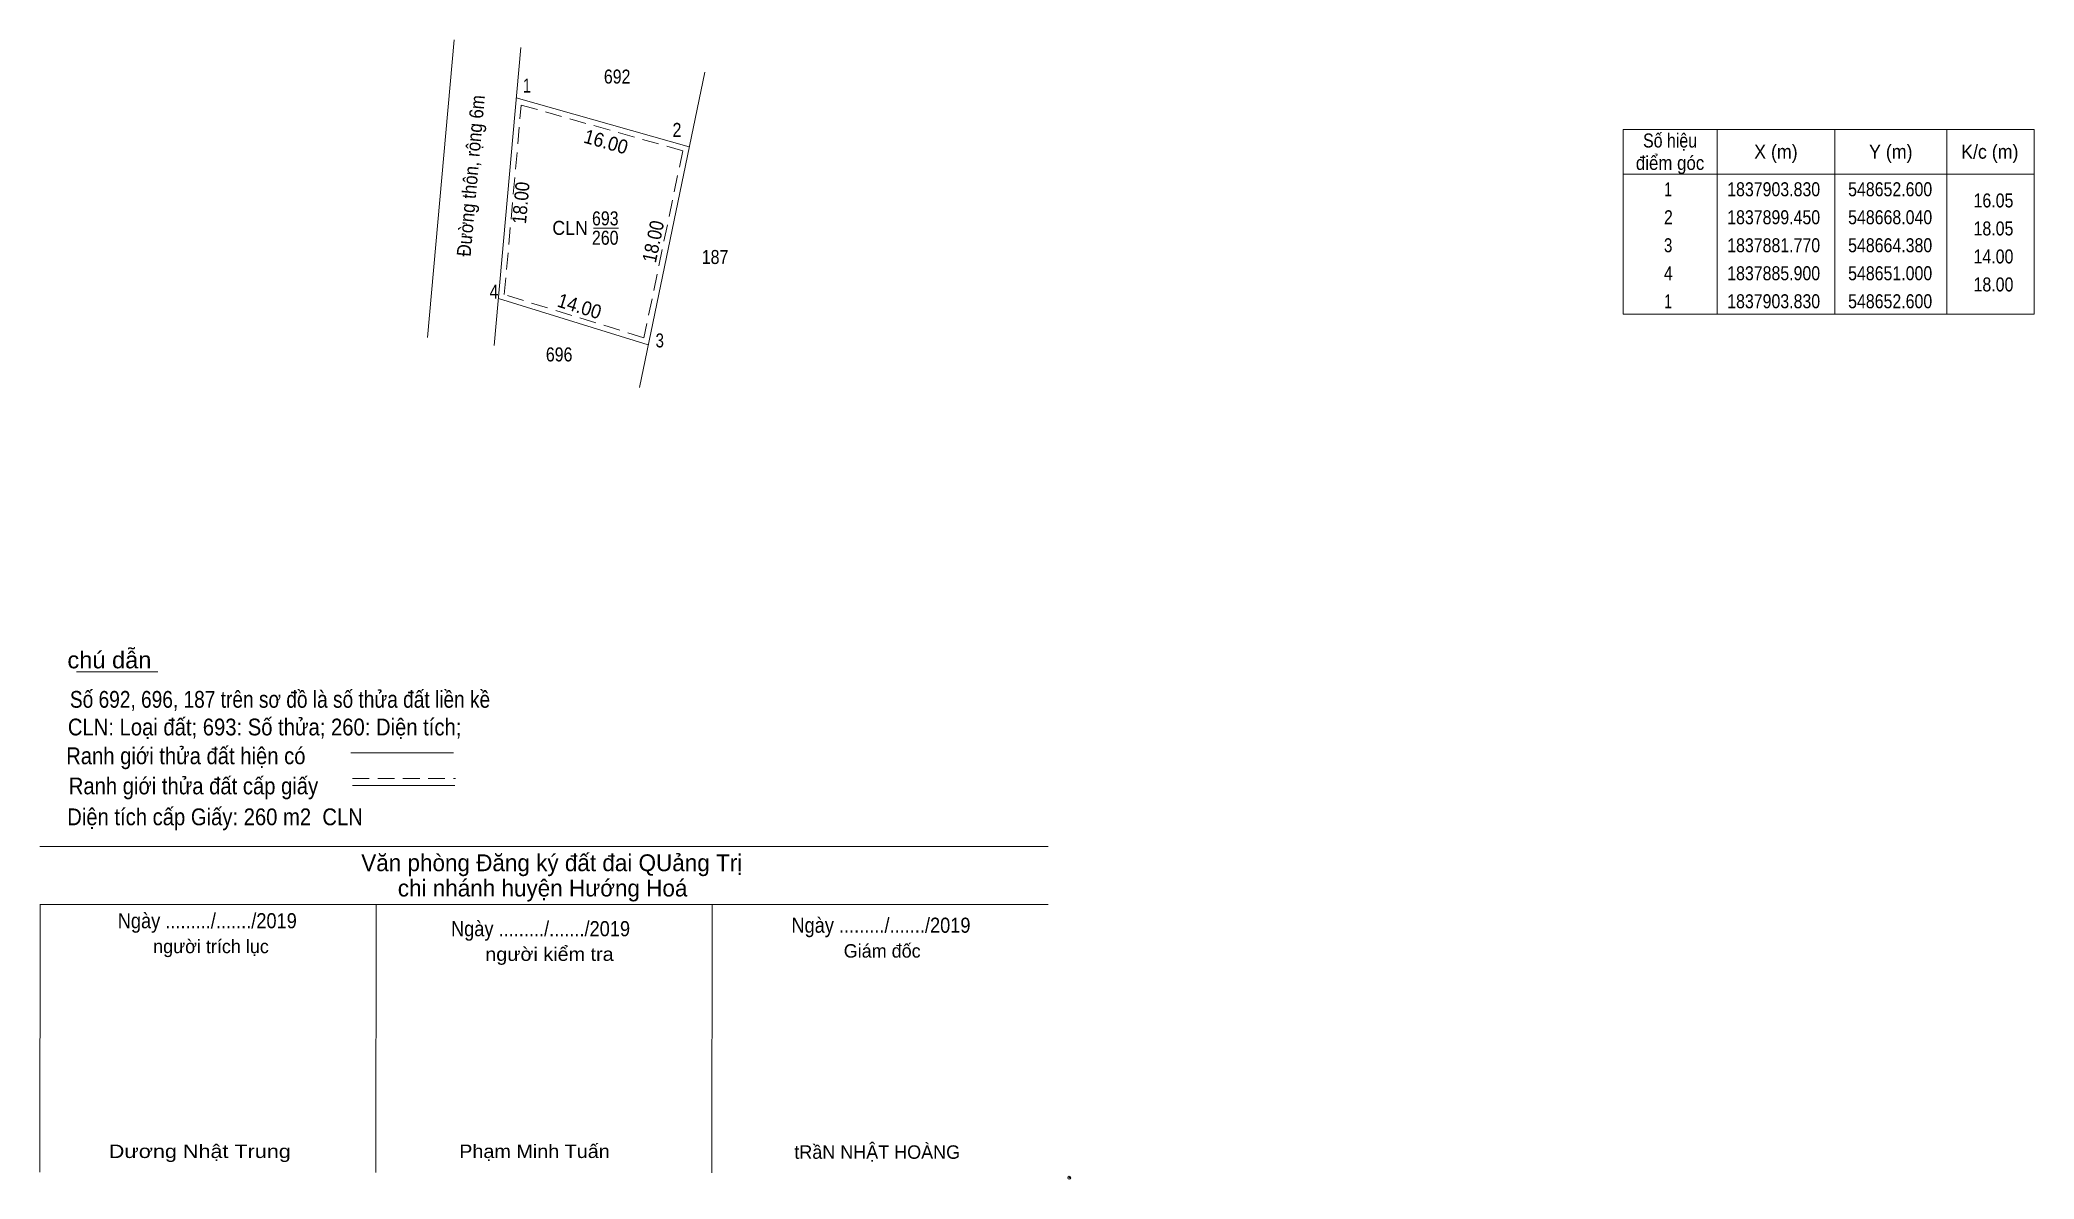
# Model space of a CAD drawing. Header units: metres. Extents: x 548610 to 548788, y 1837807 to 1837909.
import ezdxf
from ezdxf.enums import TextEntityAlignment as Align

# ---------------------------------------------------------------- set-up
doc = ezdxf.new("R2010")
doc.units = ezdxf.units.M
doc.header["$LTSCALE"] = 0.5
doc.header["$PDMODE"] = 32
doc.header["$PDSIZE"] = 0.25
doc.linetypes.add('MEDIUM_DASHED', pattern=[4.5, 3, -1.5])
for name, color, linetype, lineweight in [('1', 7, 'MEDIUM_DASHED', 13), ('10', 7, 'Continuous', 13), ('17', 7, 'Continuous', 13), ('6', 7, 'Continuous', 13), ('63', 7, 'Continuous', 13)]:
    doc.layers.add(name, color=color, linetype=linetype, lineweight=lineweight)

msp = doc.modelspace()

# ---------------------------------------------------------------- linework, layer by layer
at = {"layer": '1'}
msp.add_lwpolyline([(548653.04, 1837903.18), (548667.46, 1837899.1), (548664, 1837882.41), (548651.53, 1837886.26)], close=True, dxfattribs=at)
at = {"layer": '10'}
for p, q in [((548668.04, 1837899.45), (548652.6, 1837903.83)), ((548664.38, 1837881.77), (548651, 1837885.9))]:
    msp.add_line(p, q, dxfattribs=at)
at = {"layer": '17'}
for p, q in [((548644.66, 1837882.42), (548647.04, 1837909)), ((548650.63, 1837881.72), (548653.01, 1837908.32)), ((548669.42, 1837906.11), (548663.59, 1837877.95)), ((548613.35, 1837852.58), (548620.59, 1837852.58)), ((548610.07, 1837807.91), (548610.09, 1837831.81)), ((548640.07, 1837807.88), (548640.09, 1837831.79)), ((548670.07, 1837807.85), (548670.09, 1837831.77))]:
    msp.add_line(p, q, dxfattribs=at)
at = {"layer": '6'}
for p, q in [((548637.84, 1837845.36), (548646.98, 1837845.36)), ((548637.98, 1837842.42), (548647.12, 1837842.42)), ((548610.07, 1837836.97), (548700.07, 1837836.97)), ((548610.07, 1837836.97), (548700.07, 1837836.97)), ((548610.07, 1837831.81), (548700.07, 1837831.81))]:
    msp.add_line(p, q, dxfattribs=at)
at = {"layer": '6', "linetype": 'MEDIUM_DASHED'}
msp.add_line((548637.98, 1837843.04), (548647.18, 1837843.04), dxfattribs=at)
at = {"layer": '6'}
msp.add_point((548701.97, 1837807.41), dxfattribs=at)
at = {"layer": '63'}
for p, q in [((548759.8, 1837901.01), (548759.8, 1837884.51)), ((548770.3, 1837901.01), (548770.3, 1837884.51)), ((548780.3, 1837901.01), (548780.3, 1837884.51)), ((548751.4, 1837897.01), (548788.1, 1837897.01)), ((548659.48, 1837892.18), (548661.71, 1837892.18))]:
    msp.add_line(p, q, dxfattribs=at)
msp.add_lwpolyline([(548751.4, 1837901.01), (548788.1, 1837901.01), (548788.1, 1837884.51), (548751.4, 1837884.51)], close=True, dxfattribs=at)

# ---------------------------------------------------------------- texts
at = {"layer": '1'}
for s, width, p in [('692', 0.85, (548661.605, 1837905.1)), ('CLN', 0.95, (548657.405, 1837891.59)), ('693', 0.85, (548660.545, 1837892.44)), ('260', 0.85, (548660.54, 1837890.71)), ('187', 0.85, (548670.345, 1837888.99)), ('696', 0.85, (548656.425, 1837880.29))]:
    msp.add_text(s, height=1.25, dxfattribs=dict(at, width=width)).set_placement(p, align=Align.CENTER)
at = {"layer": '6'}
for s, width, p in [('chú dẫn', 1.05, (548612.53, 1837852.89)), ('Số 692, 696, 187 trên sơ đồ là số thửa đất liền kề', 0.85, (548612.75, 1837849.37)), ('CLN: Loại đất; 693: Số thửa; 260: Diện tích;', 0.9, (548612.57, 1837846.9)), ('Ranh giới thửa đất hiện có ', 0.9, (548612.42, 1837844.33)), ('Ranh giới thửa đất cấp giấy', 0.9, (548612.65, 1837841.64)), ('Diện tích cấp Giấy: 260 m2  CLN', 0.9, (548612.51, 1837838.88))]:
    msp.add_text(s, height=1.5, dxfattribs=dict(at, width=width)).set_placement(p)
for s, height, p in [(' Văn phòng Đăng ký đất đai QUảng Trị', 1.5, (548655.485, 1837834.78)), ('chi nhánh huyện Hướng Hoá', 1.5, (548654.95, 1837832.52)), ('người trích lục', 1.2, (548625.345, 1837827.46)), ('Giám đốc', 1.2, (548685.265, 1837827.06)), ('tRầN NHẬT HOÀNG', 1.2, (548684.82, 1837809.1))]:
    msp.add_text(s, height=height, dxfattribs=at).set_placement(p, align=Align.CENTER)
for s, height, width, p in [('Ngày ........./......./2019', 1.35, 0.9, (548625.015, 1837829.68)), ('Ngày ........./......./2019', 1.35, 0.9, (548654.765, 1837828.97)), ('Ngày ........./......./2019', 1.35, 0.9, (548685.155, 1837829.28)), ('người kiểm tra', 1.2, 1.1, (548655.56, 1837826.77)), ('Dương Nhật Trung', 1.2, 1.2, (548624.345, 1837809.17)), ('Phạm Minh Tuấn', 1.2, 1.1, (548654.225, 1837809.17))]:
    msp.add_text(s, height=height, dxfattribs=dict(at, width=width)).set_placement(p, align=Align.CENTER)
at = {"layer": '63'}
for s, width, p in [(' 1', 0.75, (548653.9, 1837904.3)), (' 2', 0.85, (548667.34, 1837900.34)), ('16.05', 0.85, (548786.25, 1837894.04)), ('18.05', 0.85, (548786.25, 1837891.54)), ('14.00', 0.85, (548786.25, 1837889.04)), ('18.00', 0.85, (548786.25, 1837886.54)), (' 4', 0.85, (548651, 1837885.9)), (' 3', 0.8, (548665.78, 1837881.54))]:
    msp.add_text(s, height=1.25, dxfattribs=dict(at, width=width)).set_placement(p, align=Align.RIGHT)
for s, rotation, width, p in [('Đường thôn, rộng 6m', 84.891, 0.9, (548649.1607, 1837896.8143)), ('16.00', 344.162, 0.95, (548660.4394, 1837899.3055)), ('18.00', 84.901, 0.9, (548653.6264, 1837894.3944)), ('18.00', 78.304, 0.9, (548665.434, 1837890.8733)), ('14.00', 342.846, 0.95, (548658.0607, 1837884.6271))]:
    msp.add_text(s, height=1.25, rotation=rotation, dxfattribs=dict(at, width=width)).set_placement(p, align=Align.CENTER)
for s, width, p in [('Số hiệu', 0.85, (548755.6, 1837899.39)), ('điểm góc', 0.9, (548755.6, 1837897.39)), ('X (m)', 0.95, (548765.05, 1837898.39)), ('Y (m)', 0.95, (548775.305, 1837898.39)), ('K/c (m)', 0.95, (548784.145, 1837898.39)), (' 1', 0.75, (548755.25, 1837895.04)), ('1837903.830', 0.85, (548764.85, 1837895.04)), ('548652.600', 0.85, (548775.25, 1837895.04)), (' 2', 0.85, (548755.255, 1837892.54)), ('1837899.450', 0.85, (548764.85, 1837892.54)), ('548668.040', 0.85, (548775.25, 1837892.54)), (' 3', 0.8, (548755.245, 1837890.04)), ('1837881.770', 0.85, (548764.85, 1837890.04)), ('548664.380', 0.85, (548775.25, 1837890.04)), (' 4', 0.85, (548755.25, 1837887.54)), ('1837885.900', 0.85, (548764.85, 1837887.54)), ('548651.000', 0.85, (548775.25, 1837887.54)), (' 1', 0.75, (548755.25, 1837885.04)), ('1837903.830', 0.85, (548764.85, 1837885.04)), ('548652.600', 0.85, (548775.25, 1837885.04))]:
    msp.add_text(s, height=1.25, dxfattribs=dict(at, width=width)).set_placement(p, align=Align.CENTER)

doc.saveas('drawing.dxf')
